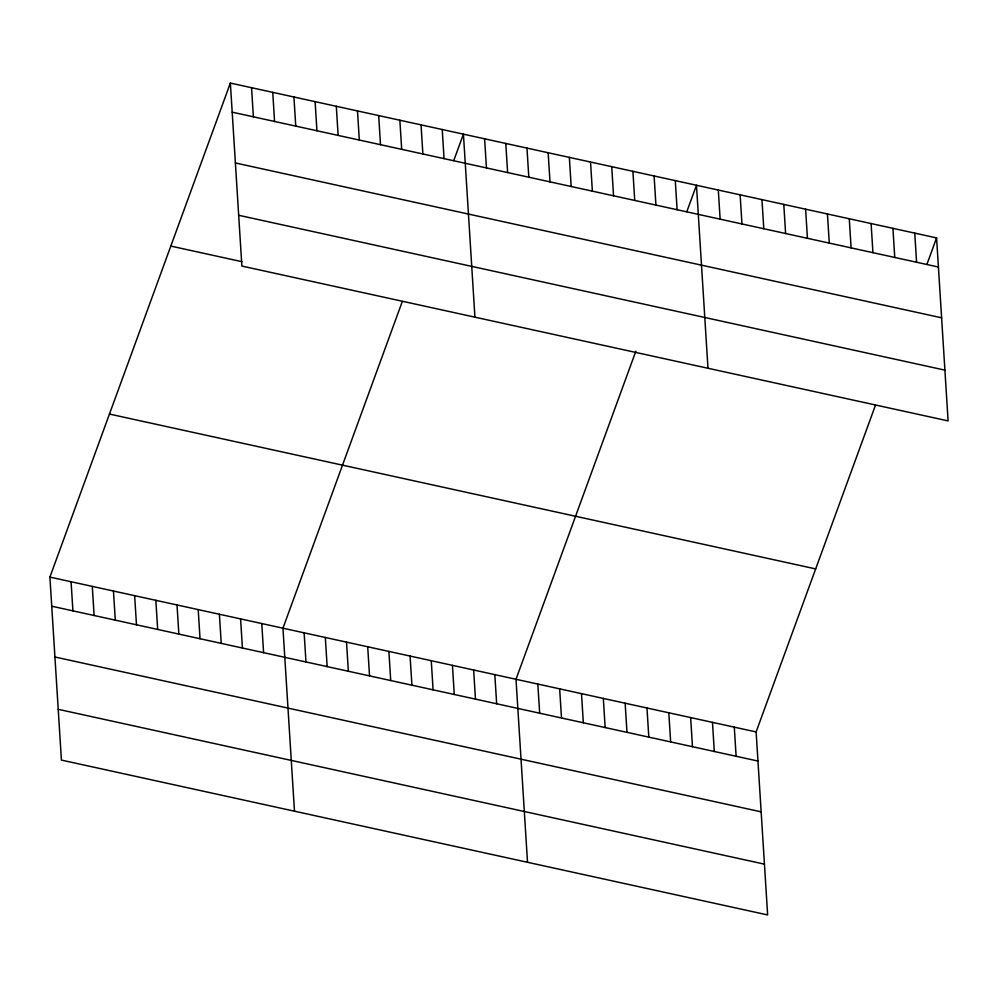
<?xml version="1.0" encoding="UTF-8"?>
<svg xmlns="http://www.w3.org/2000/svg" width="998" height="998" viewBox="0 0 998 998"><rect width="100%" height="100%" fill="white"/><g stroke="black" fill="none" stroke-linecap="round" stroke-linejoin="round"><path stroke-width="1.5" d="M875.458 405.238L756.122 731.933L767.637 914.941L61.414 760.089L49.9 577.094L230.363 83.059L936.586 237.911L948.1 420.906L241.878 266.067L230.363 83.059M402.294 301.496L282.958 628.191L294.472 811.199M453.741 160.628L463.421 134.156L474.936 317.164M635.863 351.159L516.003 679.289L527.518 862.297M686.799 211.726L696.467 185.254L707.981 368.262M926.917 264.383L936.586 237.911M232.197 112.175L938.419 267.027M235.391 162.961L941.613 317.813M238.684 215.281L944.906 370.133M170.808 246.082L241.94 261.688M109.456 414.058L815.678 568.91M49.9 577.094L756.122 731.933M51.734 606.21L757.956 761.062M54.927 656.996L761.15 811.836M58.221 709.316L764.443 864.156M914.754 233.12L916.588 262.237M892.923 228.33L894.757 257.459M871.104 223.552L872.938 252.669M849.273 218.762L851.107 247.878M827.442 213.971L829.276 243.1M805.611 209.193L807.444 238.31M783.779 204.403L785.613 233.52M761.961 199.612L763.794 228.742M740.129 194.835L741.963 223.951M718.298 190.044L720.132 219.161M734.291 727.155L736.125 756.272M712.472 722.365L714.294 751.482M675.284 180.613L677.118 209.73M690.641 717.574L692.475 746.704M654.102 175.96L655.923 205.089M668.81 712.797L670.644 741.913M632.907 171.319L634.74 200.436M646.978 708.006L648.812 737.123M611.724 166.678L613.558 195.795M625.147 703.216L626.981 732.345M590.542 162.025L592.363 191.154M569.347 157.385L571.18 186.501M603.328 698.438L605.15 727.554M548.164 152.744L549.998 181.861M581.497 693.647L583.331 722.777M526.981 148.091L528.803 177.22M559.666 688.857L561.5 717.986M505.786 143.45L507.62 172.567M537.835 684.079L539.669 713.196M484.604 138.797L486.438 167.926M494.821 674.648L496.655 703.765M442.226 129.515L444.06 158.632M473.638 669.995L475.472 699.124M421.044 124.862L422.878 153.991M452.443 665.354L454.277 694.471M399.861 120.222L401.683 149.338M431.261 660.713L433.095 689.83M378.666 115.581L380.5 144.698M410.078 656.06L411.912 685.189M357.484 110.928L359.317 140.057M388.883 651.42L390.717 680.536M336.301 106.287L338.122 135.404M367.701 646.766L369.534 675.895M315.106 101.634L316.94 130.763M346.518 642.126L348.352 671.242M293.923 96.993L295.757 126.11M325.323 637.485L327.157 666.602M272.741 92.352L274.562 121.469M304.141 632.832L305.974 661.961M251.546 87.699L253.38 116.828M261.763 623.55L263.597 652.667M240.58 618.897L242.414 648.026M219.398 614.257L221.232 643.373M198.203 609.603L200.037 638.732M177.02 604.963L178.854 634.079M155.838 600.322L157.672 629.439M134.643 595.669L136.477 624.798M113.46 591.028L115.294 620.145M92.278 586.387L94.111 615.504M71.083 581.734L72.916 610.863"/></g></svg>
